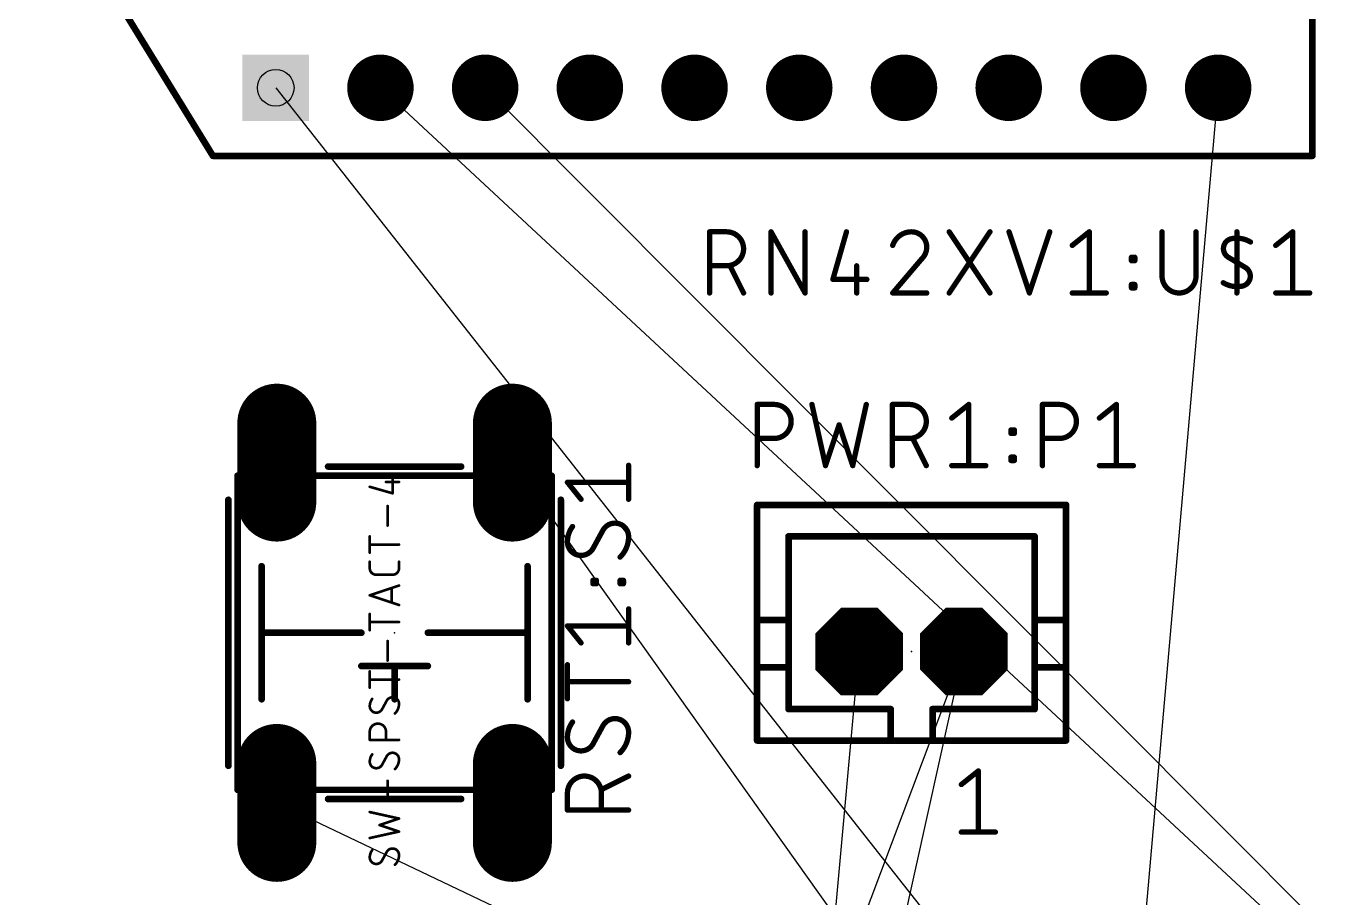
# Model space of a CAD drawing. Extents: x -83 to 167, y -158 to 93.
# Drawn here: x 107.74 to 132.87, y 52.74 to 69.38 of the extents above; entities that cross this region are included whole.
import ezdxf

# ---------------------------------------------------------------- set-up
doc = ezdxf.new("R2010")
doc.units = 0
for name, color, linetype in [('17', 82, 'CONTINUOUS'), ('19', 53, 'CONTINUOUS'), ('21', 253, 'CONTINUOUS'), ('23', 7, 'CONTINUOUS'), ('25', 253, 'CONTINUOUS'), ('27', 253, 'CONTINUOUS'), ('44', 253, 'CONTINUOUS'), ('51', 253, 'CONTINUOUS')]:
    doc.layers.add(name, color=color, linetype=linetype)

# ---------------------------------------------------------------- blocks, each defined once
blk = doc.blocks.new('OCTAGONP')
at = {"const_width": 0.5}
blk.add_lwpolyline([(-0.25, -0.1036), (-0.25, 0.1036), (-0.1036, 0.25), (0.1036, 0.25), (0.25, 0.1036), (0.25, -0.1036), (0.1036, -0.25), (-0.1036, -0.25), (-0.25, -0.1036), (-0.25, 0.1036)], dxfattribs=at)
blk = doc.blocks.new('SQUAREP')
blk.add_solid([(-0.5, -0.5), (0.5, -0.5), (-0.5, 0.5), (0.5, 0.5)])
blk = doc.blocks.new('ROUNDP')
at = {"const_width": 0.5}
blk.add_lwpolyline([(0, -0.25, 1), (0, 0.25, 1), (0, -0.25)], format="xyb", dxfattribs=at)
blk = doc.blocks.new('LONGP100')
at = {"const_width": 1}
blk.add_lwpolyline([(-0.5, 0), (0.5, 0)], dxfattribs=at)
at = {"const_width": 0.5}
for points in [[(-0.5, 0.25, 1), (-0.5, -0.25)], [(0.5, -0.25, 1), (0.5, 0.25)]]:
    blk.add_lwpolyline(points, format="xyb", dxfattribs=at)

msp = doc.modelspace()

# ---------------------------------------------------------------- linework, layer by layer
at = {"layer": '19'}
for p, q in [((112.507, 68.21), (128.0937, 48.425)), ((114.507, 68.21), (152.7952, 32.6262)), ((116.507, 68.21), (152.7952, 31.8134)), ((130.507, 68.21), (126.836, 26.454)), ((142.026, 25.946), (117.028, 61.05)), ((110.876, -9.126), (125.652, 57.442)), ((122.6073, 46.012), (123.652, 57.442)), ((125.652, 57.442), (122.7343, 49.695)), ((112.528, 54.55), (122.7343, 49.695))]:
    msp.add_line(p, q, dxfattribs=at)
at = {"layer": '21'}
for points, const_width in [([(132.307, 66.91), (132.307, 91.41)], 0.127), ([(107.807, 72.61), (111.307, 66.91)], 0.127), ([(111.307, 66.91), (132.307, 66.91)], 0.127), ([(113.508, 60.975), (116.048, 60.975)], 0.127), ([(111.603, 60.34), (111.603, 55.26)], 0.127), ([(117.953, 55.26), (117.953, 60.34)], 0.127), ([(121.702, 60.242), (127.602, 60.242)], 0.127), ([(121.702, 60.242), (121.702, 58.042)], 0.127), ([(127.602, 60.242), (127.602, 58.042)], 0.127), ([(122.302, 59.642), (127.002, 59.642)], 0.127), ([(122.302, 59.642), (122.302, 58.042)], 0.127), ([(127.002, 59.642), (127.002, 58.042)], 0.127), ([(112.238, 59.07), (112.238, 57.8)], 0.127), ([(117.318, 59.07), (117.318, 56.53)], 0.127), ([(121.702, 58.042), (121.702, 57.142)], 0.127), ([(121.702, 58.042), (122.302, 58.042)], 0.127), ([(122.302, 58.042), (122.302, 57.142)], 0.127), ([(127.002, 58.042), (127.002, 57.142)], 0.127), ([(127.002, 58.042), (127.602, 58.042)], 0.127), ([(127.602, 58.042), (127.602, 57.142)], 0.127), ([(112.238, 56.53), (112.238, 57.8)], 0.127), ([(112.238, 57.8), (114.143, 57.8)], 0.127), ([(115.413, 57.8), (117.318, 57.8)], 0.127), ([(114.143, 57.165), (114.778, 57.165)], 0.127), ([(115.413, 57.165), (114.778, 57.165)], 0.127), ([(114.778, 57.165), (114.778, 56.53)], 0.127), ([(121.702, 57.142), (121.702, 55.742)], 0.127), ([(121.702, 57.142), (122.302, 57.142)], 0.127), ([(122.302, 57.142), (122.302, 56.342)], 0.127), ([(127.002, 57.142), (127.002, 56.342)], 0.127), ([(127.002, 57.142), (127.602, 57.142)], 0.127), ([(127.602, 57.142), (127.602, 55.742)], 0.127), ([(122.302, 56.342), (124.252, 56.342)], 0.127), ([(124.252, 56.342), (124.252, 55.742)], 0.127), ([(125.052, 56.342), (127.002, 56.342)], 0.127), ([(125.052, 56.342), (125.052, 55.742)], 0.127), ([(121.702, 55.742), (124.252, 55.742)], 0.127), ([(124.252, 55.742), (125.052, 55.742)], 0.127), ([(125.052, 55.742), (127.602, 55.742)], 0.127), ([(125.6029, 54.9017), (125.9275, 55.1613)], 0.1016), ([(125.9275, 55.1613), (125.9275, 53.9929)], 0.1016), ([(116.048, 54.625), (113.508, 54.625)], 0.127), ([(125.6029, 53.9929), (126.252, 53.9929)], 0.1016)]:
    msp.add_lwpolyline(points, dxfattribs=dict(at, const_width=const_width))
for points, const_width in [([(111.307, 66.9417, 1), (111.307, 66.8782)], 0.0635), ([(111.2799, 66.8934, 1), (111.3341, 66.9266)], 0.0635), ([(132.2753, 66.91, 1), (132.3388, 66.91)], 0.0635), ([(132.307, 66.8782, 1), (132.307, 66.9417)], 0.0635), ([(113.508, 61.0068, 1), (113.508, 60.9432)], 0.0635), ([(116.048, 60.9432, 1), (116.048, 61.0068)], 0.0635), ([(111.6348, 60.34, 1), (111.5713, 60.34)], 0.0635), ([(117.9848, 60.34, 1), (117.9213, 60.34)], 0.0635), ([(121.702, 60.2738, 1), (121.702, 60.2103)], 0.0635), ([(121.7338, 60.242, 1), (121.6703, 60.242)], 0.0635), ([(127.6338, 60.242, 1), (127.5703, 60.242)], 0.0635), ([(127.602, 60.2103, 1), (127.602, 60.2738)], 0.0635), ([(122.302, 59.6738, 1), (122.302, 59.6103)], 0.0635), ([(122.3338, 59.642, 1), (122.2703, 59.642)], 0.0635), ([(127.0338, 59.642, 1), (126.9703, 59.642)], 0.0635), ([(127.002, 59.6103, 1), (127.002, 59.6738)], 0.0635), ([(112.2698, 59.07, 1), (112.2062, 59.07)], 0.0635), ([(117.3498, 59.07, 1), (117.2863, 59.07)], 0.0635), ([(121.702, 58.0738, 1), (121.702, 58.0102)], 0.0635), ([(121.7338, 58.042, 1), (121.6703, 58.042)], 0.0635), ([(121.6703, 58.042, 1), (121.7338, 58.042)], 0.0635), ([(122.3338, 58.042, 1), (122.2703, 58.042)], 0.0635), ([(122.2703, 58.042, 1), (122.3338, 58.042)], 0.0635), ([(122.302, 58.0102, 1), (122.302, 58.0738)], 0.0635), ([(127.002, 58.0738, 1), (127.002, 58.0102)], 0.0635), ([(127.0338, 58.042, 1), (126.9703, 58.042)], 0.0635), ([(126.9703, 58.042, 1), (127.0338, 58.042)], 0.0635), ([(127.6338, 58.042, 1), (127.5703, 58.042)], 0.0635), ([(127.5703, 58.042, 1), (127.6338, 58.042)], 0.0635), ([(127.602, 58.0102, 1), (127.602, 58.0738)], 0.0635), ([(112.2698, 57.8, 1), (112.2062, 57.8)], 0.0635), ([(112.2062, 57.8, 1), (112.2698, 57.8)], 0.0635), ([(112.238, 57.8318, 1), (112.238, 57.7683)], 0.0635), ([(114.143, 57.7683, 1), (114.143, 57.8318)], 0.0635), ([(115.413, 57.8318, 1), (115.413, 57.7683)], 0.0635), ([(117.318, 57.7683, 1), (117.318, 57.8318)], 0.0635), ([(114.143, 57.1968, 1), (114.143, 57.1333)], 0.0635), ([(114.778, 57.1968, 1), (114.778, 57.1333)], 0.0635), ([(114.8098, 57.165, 1), (114.7463, 57.165)], 0.0635), ([(114.778, 57.1333, 1), (114.778, 57.1968)], 0.0635), ([(115.413, 57.1333, 1), (115.413, 57.1968)], 0.0635), ([(121.702, 57.1738, 1), (121.702, 57.1103)], 0.0635), ([(121.7338, 57.142, 1), (121.6703, 57.142)], 0.0635), ([(121.6703, 57.142, 1), (121.7338, 57.142)], 0.0635), ([(122.3338, 57.142, 1), (122.2703, 57.142)], 0.0635), ([(122.2703, 57.142, 1), (122.3338, 57.142)], 0.0635), ([(122.302, 57.1103, 1), (122.302, 57.1738)], 0.0635), ([(127.002, 57.1738, 1), (127.002, 57.1103)], 0.0635), ([(127.0338, 57.142, 1), (126.9703, 57.142)], 0.0635), ([(126.9703, 57.142, 1), (127.0338, 57.142)], 0.0635), ([(127.6338, 57.142, 1), (127.5703, 57.142)], 0.0635), ([(127.5703, 57.142, 1), (127.6338, 57.142)], 0.0635), ([(127.602, 57.1103, 1), (127.602, 57.1738)], 0.0635), ([(112.2062, 56.53, 1), (112.2698, 56.53)], 0.0635), ([(114.7463, 56.53, 1), (114.8098, 56.53)], 0.0635), ([(117.2863, 56.53, 1), (117.3498, 56.53)], 0.0635), ([(122.302, 56.3738, 1), (122.302, 56.3103)], 0.0635), ([(122.2703, 56.342, 1), (122.3338, 56.342)], 0.0635), ([(124.2838, 56.342, 1), (124.2203, 56.342)], 0.0635), ([(124.252, 56.3103, 1), (124.252, 56.3738)], 0.0635), ([(125.052, 56.3738, 1), (125.052, 56.3103)], 0.0635), ([(125.0838, 56.342, 1), (125.0203, 56.342)], 0.0635), ([(126.9703, 56.342, 1), (127.0338, 56.342)], 0.0635), ([(127.002, 56.3103, 1), (127.002, 56.3738)], 0.0635), ([(121.702, 55.7738, 1), (121.702, 55.7103)], 0.0635), ([(121.6703, 55.742, 1), (121.7338, 55.742)], 0.0635), ([(124.252, 55.7738, 1), (124.252, 55.7103)], 0.0635), ([(124.2203, 55.742, 1), (124.2838, 55.742)], 0.0635), ([(124.252, 55.7103, 1), (124.252, 55.7738)], 0.0635), ([(125.052, 55.7738, 1), (125.052, 55.7103)], 0.0635), ([(125.0203, 55.742, 1), (125.0838, 55.742)], 0.0635), ([(125.052, 55.7103, 1), (125.052, 55.7738)], 0.0635), ([(127.5703, 55.742, 1), (127.6338, 55.742)], 0.0635), ([(127.602, 55.7103, 1), (127.602, 55.7738)], 0.0635), ([(111.5713, 55.26, 1), (111.6348, 55.26)], 0.0635), ([(117.9213, 55.26, 1), (117.9848, 55.26)], 0.0635), ([(125.9529, 55.1613, 1), (125.9021, 55.1613)], 0.0508), ([(125.9433, 55.1415, 1), (125.9116, 55.1811)], 0.0508), ([(125.587, 54.9215, 1), (125.6188, 54.8818)], 0.0508), ([(113.508, 54.6568, 1), (113.508, 54.5932)], 0.0635), ([(116.048, 54.5932, 1), (116.048, 54.6568)], 0.0635), ([(125.6029, 54.0183, 1), (125.6029, 53.9675)], 0.0508), ([(125.9021, 53.9929, 1), (125.9529, 53.9929)], 0.0508), ([(126.252, 53.9675, 1), (126.252, 54.0183)], 0.0508)]:
    msp.add_lwpolyline(points, format="xyb", dxfattribs=dict(at, const_width=const_width))
at = {"layer": '23'}
for p in [(114.778, 57.8), (124.652, 57.442)]:
    msp.add_point(p, dxfattribs=at)
at = {"layer": '25', "const_width": 0.1016}
for points in [[(120.7941, 64.2908), (120.7941, 65.4592)], [(120.7941, 65.4592), (121.1186, 65.4592)], [(121.9678, 64.2908), (121.9678, 65.4592)], [(121.9678, 65.4592), (122.6169, 64.2908)], [(122.6169, 64.2908), (122.6169, 65.4592)], [(123.4086, 65.4592), (123.1489, 64.5504)], [(125.37, 64.2908), (126.1489, 65.4592)], [(125.37, 65.4592), (126.1489, 64.2908)], [(126.513, 65.4592), (126.9025, 64.2908)], [(126.9025, 64.2908), (127.2919, 65.4592)], [(127.7209, 65.1996), (128.0455, 65.4592)], [(128.0455, 65.4592), (128.0455, 64.2908)], [(129.4354, 65.4592), (129.4354, 64.6154)], [(130.0845, 64.6154), (130.0845, 65.4592)], [(130.8648, 64.2908), (130.8648, 65.4592)], [(131.6071, 65.1996), (131.9316, 65.4592)], [(131.9316, 65.4592), (131.9316, 64.2908)], [(121.1186, 64.8101), (120.7941, 64.8101)], [(121.4432, 64.2908), (121.1835, 64.8101)], [(123.6033, 64.8101), (123.6033, 64.2908)], [(124.8436, 64.9399), (124.2919, 64.2908)], [(128.8512, 64.9075), (128.8512, 64.9724)], [(128.8512, 64.9724), (128.9161, 64.9724)], [(128.9161, 64.9075), (128.8512, 64.9075)], [(128.9161, 64.9724), (128.9161, 64.9075)], [(130.8648, 64.875), (130.7026, 64.9724)], [(130.8648, 64.875), (131.0271, 64.7776)], [(123.1489, 64.5504), (123.798, 64.5504)], [(124.2919, 64.2908), (124.941, 64.2908)], [(127.7209, 64.2908), (128.37, 64.2908)], [(128.8512, 64.3882), (128.8512, 64.4531)], [(128.8512, 64.4531), (128.9161, 64.4531)], [(128.9161, 64.3882), (128.8512, 64.3882)], [(128.9161, 64.4531), (128.9161, 64.3882)], [(131.6071, 64.2908), (132.2562, 64.2908)], [(121.7028, 60.9929), (121.7028, 62.1613)], [(121.7028, 62.1613), (122.0274, 62.1613)], [(122.7484, 62.1613), (123.0081, 60.9929)], [(123.5274, 60.9929), (123.787, 62.1613)], [(124.284, 60.9929), (124.284, 62.1613)], [(124.284, 62.1613), (124.6086, 62.1613)], [(125.4197, 61.9017), (125.7442, 62.1613)], [(125.7442, 62.1613), (125.7442, 60.9929)], [(127.1511, 60.9929), (127.1511, 62.1613)], [(127.1511, 62.1613), (127.4756, 62.1613)], [(128.2391, 61.9017), (128.5636, 62.1613)], [(128.5636, 62.1613), (128.5636, 60.9929)], [(123.0081, 60.9929), (123.2677, 61.7718)], [(123.2677, 61.7718), (123.5274, 60.9929)], [(122.0274, 61.5122), (121.7028, 61.5122)], [(124.6086, 61.5122), (124.284, 61.5122)], [(124.9331, 60.9929), (124.6735, 61.5122)], [(126.55, 61.6096), (126.55, 61.6745)], [(126.55, 61.6745), (126.6149, 61.6745)], [(126.6149, 61.6096), (126.55, 61.6096)], [(126.6149, 61.6745), (126.6149, 61.6096)], [(127.4756, 61.5122), (127.1511, 61.5122)], [(119.2472, 60.3501), (119.2472, 60.9992)], [(126.55, 61.0903), (126.55, 61.1552)], [(126.55, 61.1552), (126.6149, 61.1552)], [(126.6149, 61.0903), (126.55, 61.0903)], [(126.6149, 61.1552), (126.6149, 61.0903)], [(125.4197, 60.9929), (126.0688, 60.9929)], [(128.2391, 60.9929), (128.8882, 60.9929)], [(118.3384, 60.3501), (118.0788, 60.6746)], [(118.0788, 60.6746), (119.2472, 60.6746)], [(118.7604, 59.7645), (118.5656, 59.4075)], [(118.5656, 58.7372), (118.5656, 58.8021)], [(118.5656, 58.8021), (118.6305, 58.8021)], [(118.6305, 58.8021), (118.6305, 58.7372)], [(119.0849, 58.7372), (119.0849, 58.8021)], [(119.0849, 58.8021), (119.1498, 58.8021)], [(119.1498, 58.8021), (119.1498, 58.7372)], [(118.6305, 58.7372), (118.5656, 58.7372)], [(119.1498, 58.7372), (119.0849, 58.7372)], [(119.2472, 57.6069), (119.2472, 58.256)], [(118.3384, 57.6069), (118.0788, 57.9315)], [(118.0788, 57.9315), (119.2472, 57.9315)], [(118.0788, 56.5401), (118.0788, 57.1892)], [(119.2472, 56.8647), (118.0788, 56.8647)], [(118.7604, 56.0307), (118.5656, 55.6737)], [(119.2472, 55.063), (118.7279, 54.8033)], [(118.0788, 54.4139), (118.0788, 54.7384)], [(118.7279, 54.7384), (118.7279, 54.4139)], [(119.2472, 54.4139), (118.0788, 54.4139)]]:
    msp.add_lwpolyline(points, dxfattribs=at)
at = {"layer": '25'}
for points, const_width in [([(120.8195, 65.4592, 1), (120.7687, 65.4592)], 0.0508), ([(120.7941, 65.4846, 1), (120.7941, 65.4338)], 0.0508), ([(121.1186, 64.8101, 1), (121.1186, 65.4592)], 0.1016), ([(121.1186, 65.4846, 1), (121.1186, 65.4338)], 0.0508), ([(121.1186, 65.4338, 1), (121.1186, 65.4846)], 0.0508), ([(121.9932, 65.4592, 1), (121.9424, 65.4592)], 0.0508), ([(121.99, 65.4715, 1), (121.9456, 65.4469)], 0.0508), ([(122.6423, 65.4592, 1), (122.5915, 65.4592)], 0.0508), ([(123.433, 65.4522, 1), (123.3841, 65.4662)], 0.0508), ([(124.6489, 65.4592, 0.3252), (124.2919, 65.1996)], 0.1016), ([(124.941, 65.1671, 0.4142), (124.6489, 65.4592)], 0.1016), ([(124.6489, 65.4846, 1), (124.6489, 65.4338)], 0.0508), ([(124.6489, 65.4338, 1), (124.6489, 65.4846)], 0.0508), ([(125.3911, 65.4733, 1), (125.3489, 65.4451)], 0.0508), ([(126.1701, 65.4451, 1), (126.1278, 65.4733)], 0.0508), ([(126.5371, 65.4672, 1), (126.4889, 65.4512)], 0.0508), ([(127.316, 65.4512, 1), (127.2678, 65.4672)], 0.0508), ([(128.0709, 65.4592, 1), (128.0201, 65.4592)], 0.0508), ([(128.0613, 65.4394, 1), (128.0296, 65.479)], 0.0508), ([(129.4608, 65.4592, 1), (129.41, 65.4592)], 0.0508), ([(130.1099, 65.4592, 1), (130.0591, 65.4592)], 0.0508), ([(130.7675, 65.3294, 0.6917), (130.7026, 64.9724)], 0.1016), ([(130.7629, 65.3544, 1), (130.772, 65.3044)], 0.0508), ([(131.1245, 65.2645, 0.1823), (130.7675, 65.3294)], 0.1016), ([(130.772, 65.3044, 1), (130.7629, 65.3544)], 0.0508), ([(130.8902, 65.4592, 1), (130.8394, 65.4592)], 0.0508), ([(131.957, 65.4592, 1), (131.9062, 65.4592)], 0.0508), ([(131.9475, 65.4394, 1), (131.9158, 65.479)], 0.0508), ([(124.2677, 65.2074, 1), (124.3161, 65.1917)], 0.0508), ([(124.8436, 64.9399, 0.2053), (124.941, 65.1671)], 0.1016), ([(124.9664, 65.1671, 1), (124.9156, 65.1671)], 0.0508), ([(124.9156, 65.1671, 1), (124.9664, 65.1671)], 0.0508), ([(127.705, 65.2194, 1), (127.7368, 65.1797)], 0.0508), ([(131.1114, 65.2427, 1), (131.1376, 65.2862)], 0.0508), ([(131.5912, 65.2194, 1), (131.623, 65.1797)], 0.0508), ([(120.7941, 64.8355, 1), (120.7941, 64.7847)], 0.0508), ([(121.1186, 64.8355, 1), (121.1186, 64.7847)], 0.0508), ([(121.1186, 64.7847, 1), (121.1186, 64.8355)], 0.0508), ([(121.2063, 64.8214, 1), (121.1608, 64.7987)], 0.0508), ([(123.6287, 64.8101, 1), (123.5779, 64.8101)], 0.0508), ([(124.8261, 64.9583, 1), (124.8612, 64.9215)], 0.0508), ([(124.863, 64.9235, 1), (124.8243, 64.9564)], 0.0508), ([(128.8766, 64.9724, 1), (128.8258, 64.9724)], 0.0508), ([(128.8512, 64.9978, 1), (128.8512, 64.947)], 0.0508), ([(128.8512, 64.9329, 1), (128.8512, 64.8821)], 0.0508), ([(128.8258, 64.9075, 1), (128.8766, 64.9075)], 0.0508), ([(128.9415, 64.9724, 1), (128.8907, 64.9724)], 0.0508), ([(128.8907, 64.9075, 1), (128.9415, 64.9075)], 0.0508), ([(128.9161, 64.947, 1), (128.9161, 64.9978)], 0.0508), ([(128.9161, 64.8821, 1), (128.9161, 64.9329)], 0.0508), ([(130.7156, 64.9941, 1), (130.6895, 64.9506)], 0.0508), ([(130.6895, 64.9506, 1), (130.7156, 64.9941)], 0.0508), ([(130.8779, 64.8968, 1), (130.8518, 64.8532)], 0.0508), ([(130.8518, 64.8532, 1), (130.8779, 64.8968)], 0.0508), ([(130.9622, 64.4206, 0.6917), (131.0271, 64.7776)], 0.1016), ([(131.0402, 64.7994, 1), (131.0141, 64.7559)], 0.0508), ([(131.0141, 64.7559, 1), (131.0402, 64.7994)], 0.0508), ([(123.1489, 64.5758, 1), (123.1489, 64.525)], 0.0508), ([(123.1245, 64.5574, 1), (123.1733, 64.5435)], 0.0508), ([(123.798, 64.525, 1), (123.798, 64.5758)], 0.0508), ([(129.4354, 64.6154, 1), (130.0845, 64.6154)], 0.1016), ([(129.4608, 64.6154, 1), (129.41, 64.6154)], 0.0508), ([(129.41, 64.6154, 1), (129.4608, 64.6154)], 0.0508), ([(130.1099, 64.6154, 1), (130.0591, 64.6154)], 0.0508), ([(130.0591, 64.6154, 1), (130.1099, 64.6154)], 0.0508), ([(120.7687, 64.2908, 1), (120.8195, 64.2908)], 0.0508), ([(121.4205, 64.2794, 1), (121.4659, 64.3022)], 0.0508), ([(121.9424, 64.2908, 1), (121.9932, 64.2908)], 0.0508), ([(122.5915, 64.2908, 1), (122.6423, 64.2908)], 0.0508), ([(122.5947, 64.2785, 1), (122.6391, 64.3031)], 0.0508), ([(123.5779, 64.2908, 1), (123.6287, 64.2908)], 0.0508), ([(124.2725, 64.3073, 1), (124.3113, 64.2743)], 0.0508), ([(124.2919, 64.3162, 1), (124.2919, 64.2654)], 0.0508), ([(124.941, 64.2654, 1), (124.941, 64.3162)], 0.0508), ([(125.3489, 64.3049, 1), (125.3911, 64.2767)], 0.0508), ([(126.1278, 64.2767, 1), (126.1701, 64.3049)], 0.0508), ([(126.8784, 64.2988, 1), (126.9266, 64.2828)], 0.0508), ([(126.8784, 64.2828, 1), (126.9266, 64.2988)], 0.0508), ([(127.7209, 64.3162, 1), (127.7209, 64.2654)], 0.0508), ([(128.0201, 64.2908, 1), (128.0709, 64.2908)], 0.0508), ([(128.37, 64.2654, 1), (128.37, 64.3162)], 0.0508), ([(128.8766, 64.4531, 1), (128.8258, 64.4531)], 0.0508), ([(128.8512, 64.4785, 1), (128.8512, 64.4277)], 0.0508), ([(128.8512, 64.4136, 1), (128.8512, 64.3628)], 0.0508), ([(128.8258, 64.3882, 1), (128.8766, 64.3882)], 0.0508), ([(128.9415, 64.4531, 1), (128.8907, 64.4531)], 0.0508), ([(128.8907, 64.3882, 1), (128.9415, 64.3882)], 0.0508), ([(128.9161, 64.4277, 1), (128.9161, 64.4785)], 0.0508), ([(128.9161, 64.3628, 1), (128.9161, 64.4136)], 0.0508), ([(130.6052, 64.4855, 0.1823), (130.9622, 64.4206)], 0.1016), ([(130.6183, 64.5073, 1), (130.5921, 64.4638)], 0.0508), ([(130.8394, 64.2908, 1), (130.8902, 64.2908)], 0.0508), ([(130.9576, 64.4456, 1), (130.9668, 64.3956)], 0.0508), ([(130.9668, 64.3956, 1), (130.9576, 64.4456)], 0.0508), ([(131.6071, 64.3162, 1), (131.6071, 64.2654)], 0.0508), ([(131.9062, 64.2908, 1), (131.957, 64.2908)], 0.0508), ([(132.2562, 64.2654, 1), (132.2562, 64.3162)], 0.0508), ([(121.7282, 62.1613, 1), (121.6774, 62.1613)], 0.0508), ([(121.7028, 62.1867, 1), (121.7028, 62.1359)], 0.0508), ([(122.0274, 61.5122, 1), (122.0274, 62.1613)], 0.1016), ([(122.0274, 62.1867, 1), (122.0274, 62.1359)], 0.0508), ([(122.0274, 62.1359, 1), (122.0274, 62.1867)], 0.0508), ([(122.7732, 62.1668, 1), (122.7236, 62.1558)], 0.0508), ([(123.8118, 62.1558, 1), (123.7622, 62.1668)], 0.0508), ([(124.3094, 62.1613, 1), (124.2586, 62.1613)], 0.0508), ([(124.284, 62.1867, 1), (124.284, 62.1359)], 0.0508), ([(124.6086, 61.5122, 1), (124.6086, 62.1613)], 0.1016), ([(124.6086, 62.1867, 1), (124.6086, 62.1359)], 0.0508), ([(124.6086, 62.1359, 1), (124.6086, 62.1867)], 0.0508), ([(125.7696, 62.1613, 1), (125.7188, 62.1613)], 0.0508), ([(125.7601, 62.1415, 1), (125.7283, 62.1811)], 0.0508), ([(127.1765, 62.1613, 1), (127.1257, 62.1613)], 0.0508), ([(127.1511, 62.1867, 1), (127.1511, 62.1359)], 0.0508), ([(127.4756, 61.5122, 1), (127.4756, 62.1613)], 0.1016), ([(127.4756, 62.1867, 1), (127.4756, 62.1359)], 0.0508), ([(127.4756, 62.1359, 1), (127.4756, 62.1867)], 0.0508), ([(128.589, 62.1613, 1), (128.5382, 62.1613)], 0.0508), ([(128.5795, 62.1415, 1), (128.5477, 62.1811)], 0.0508), ([(123.2918, 61.7799, 1), (123.2436, 61.7638)], 0.0508), ([(123.2918, 61.7638, 1), (123.2436, 61.7799)], 0.0508), ([(125.4038, 61.9215, 1), (125.4355, 61.8818)], 0.0508), ([(128.2232, 61.9215, 1), (128.2549, 61.8818)], 0.0508), ([(121.7028, 61.5376, 1), (121.7028, 61.4868)], 0.0508), ([(122.0274, 61.5376, 1), (122.0274, 61.4868)], 0.0508), ([(122.0274, 61.4868, 1), (122.0274, 61.5376)], 0.0508), ([(124.284, 61.5376, 1), (124.284, 61.4868)], 0.0508), ([(124.6086, 61.5376, 1), (124.6086, 61.4868)], 0.0508), ([(124.6086, 61.4868, 1), (124.6086, 61.5376)], 0.0508), ([(124.6962, 61.5235, 1), (124.6508, 61.5008)], 0.0508), ([(126.5754, 61.6745, 1), (126.5246, 61.6745)], 0.0508), ([(126.55, 61.6999, 1), (126.55, 61.6491)], 0.0508), ([(126.55, 61.635, 1), (126.55, 61.5842)], 0.0508), ([(126.5246, 61.6096, 1), (126.5754, 61.6096)], 0.0508), ([(126.6403, 61.6745, 1), (126.5895, 61.6745)], 0.0508), ([(126.5895, 61.6096, 1), (126.6403, 61.6096)], 0.0508), ([(126.6149, 61.6491, 1), (126.6149, 61.6999)], 0.0508), ([(126.6149, 61.5842, 1), (126.6149, 61.635)], 0.0508), ([(127.1511, 61.5376, 1), (127.1511, 61.4868)], 0.0508), ([(127.4756, 61.5376, 1), (127.4756, 61.4868)], 0.0508), ([(127.4756, 61.4868, 1), (127.4756, 61.5376)], 0.0508), ([(119.2726, 60.9992, 1), (119.2218, 60.9992)], 0.0508), ([(126.5754, 61.1552, 1), (126.5246, 61.1552)], 0.0508), ([(126.55, 61.1806, 1), (126.55, 61.1298)], 0.0508), ([(126.55, 61.1157, 1), (126.55, 61.0649)], 0.0508), ([(126.5246, 61.0903, 1), (126.5754, 61.0903)], 0.0508), ([(126.6403, 61.1552, 1), (126.5895, 61.1552)], 0.0508), ([(126.5895, 61.0903, 1), (126.6403, 61.0903)], 0.0508), ([(126.6149, 61.1298, 1), (126.6149, 61.1806)], 0.0508), ([(126.6149, 61.0649, 1), (126.6149, 61.1157)], 0.0508), ([(121.6774, 60.9929, 1), (121.7282, 60.9929)], 0.0508), ([(122.984, 61.0009, 1), (123.0322, 60.9849)], 0.0508), ([(122.9833, 60.9874, 1), (123.0329, 60.9984)], 0.0508), ([(123.5026, 60.9984, 1), (123.5522, 60.9874)], 0.0508), ([(123.5033, 60.9849, 1), (123.5515, 61.0009)], 0.0508), ([(124.2586, 60.9929, 1), (124.3094, 60.9929)], 0.0508), ([(124.9104, 60.9815, 1), (124.9559, 61.0043)], 0.0508), ([(125.4197, 61.0183, 1), (125.4197, 60.9675)], 0.0508), ([(125.7188, 60.9929, 1), (125.7696, 60.9929)], 0.0508), ([(126.0688, 60.9675, 1), (126.0688, 61.0183)], 0.0508), ([(127.1257, 60.9929, 1), (127.1765, 60.9929)], 0.0508), ([(128.2391, 61.0183, 1), (128.2391, 60.9675)], 0.0508), ([(128.5382, 60.9929, 1), (128.589, 60.9929)], 0.0508), ([(128.8882, 60.9675, 1), (128.8882, 61.0183)], 0.0508), ([(118.0986, 60.6905, 1), (118.059, 60.6588)], 0.0508), ([(118.0788, 60.7, 1), (118.0788, 60.6492)], 0.0508), ([(119.2472, 60.6492, 1), (119.2472, 60.7)], 0.0508), ([(118.3186, 60.3342, 1), (118.3583, 60.366)], 0.0508), ([(119.2218, 60.3501, 1), (119.2726, 60.3501)], 0.0508), ([(118.1762, 59.8294, 0.1623), (118.0788, 59.5373)], 0.1016), ([(118.1965, 59.8142, 1), (118.1558, 59.8446)], 0.0508), ([(118.9876, 59.8943, 0.2656), (118.7604, 59.7645)], 0.1016), ([(118.7385, 59.7774, 1), (118.7823, 59.7516)], 0.0508), ([(118.7827, 59.7523, 1), (118.7381, 59.7766)], 0.0508), ([(119.2472, 59.6347, 0.4142), (118.9876, 59.8943)], 0.1016), ([(118.9876, 59.9197, 1), (118.9876, 59.8689)], 0.0508), ([(118.9876, 59.8689, 1), (118.9876, 59.9197)], 0.0508), ([(118.0788, 59.5373, 0.4142), (118.3384, 59.2776)], 0.1016), ([(118.1042, 59.5373, 1), (118.0534, 59.5373)], 0.0508), ([(118.0534, 59.5373, 1), (118.1042, 59.5373)], 0.0508), ([(119.0849, 59.2452, 0.2), (119.2472, 59.6347)], 0.1016), ([(119.2726, 59.6347, 1), (119.2218, 59.6347)], 0.0508), ([(119.2218, 59.6347, 1), (119.2726, 59.6347)], 0.0508), ([(118.3384, 59.2776, 0.2656), (118.5656, 59.4075)], 0.1016), ([(118.3384, 59.303, 1), (118.3384, 59.2522)], 0.0508), ([(118.3384, 59.2522, 1), (118.3384, 59.303)], 0.0508), ([(118.5433, 59.4196, 1), (118.5879, 59.3953)], 0.0508), ([(118.5875, 59.3946, 1), (118.5438, 59.4204)], 0.0508), ([(119.067, 59.2632, 1), (119.1028, 59.2272)], 0.0508), ([(118.591, 58.8021, 1), (118.5402, 58.8021)], 0.0508), ([(118.5656, 58.8275, 1), (118.5656, 58.7767)], 0.0508), ([(118.6559, 58.8021, 1), (118.6051, 58.8021)], 0.0508), ([(118.6305, 58.7767, 1), (118.6305, 58.8275)], 0.0508), ([(119.1103, 58.8021, 1), (119.0595, 58.8021)], 0.0508), ([(119.0849, 58.8275, 1), (119.0849, 58.7767)], 0.0508), ([(119.1752, 58.8021, 1), (119.1244, 58.8021)], 0.0508), ([(119.1498, 58.7767, 1), (119.1498, 58.8275)], 0.0508), ([(118.5656, 58.7626, 1), (118.5656, 58.7118)], 0.0508), ([(118.5402, 58.7372, 1), (118.591, 58.7372)], 0.0508), ([(118.6051, 58.7372, 1), (118.6559, 58.7372)], 0.0508), ([(118.6305, 58.7118, 1), (118.6305, 58.7626)], 0.0508), ([(119.0849, 58.7626, 1), (119.0849, 58.7118)], 0.0508), ([(119.0595, 58.7372, 1), (119.1103, 58.7372)], 0.0508), ([(119.1244, 58.7372, 1), (119.1752, 58.7372)], 0.0508), ([(119.1498, 58.7118, 1), (119.1498, 58.7626)], 0.0508), ([(119.2726, 58.256, 1), (119.2218, 58.256)], 0.0508), ([(118.0788, 57.9569, 1), (118.0788, 57.9061)], 0.0508), ([(118.0986, 57.9473, 1), (118.059, 57.9156)], 0.0508), ([(119.2472, 57.9061, 1), (119.2472, 57.9569)], 0.0508), ([(118.3186, 57.591, 1), (118.3583, 57.6228)], 0.0508), ([(119.2218, 57.6069, 1), (119.2726, 57.6069)], 0.0508), ([(118.1042, 57.1892, 1), (118.0534, 57.1892)], 0.0508), ([(118.0788, 56.8901, 1), (118.0788, 56.8393)], 0.0508), ([(119.2472, 56.8393, 1), (119.2472, 56.8901)], 0.0508), ([(118.0534, 56.5401, 1), (118.1042, 56.5401)], 0.0508), ([(118.1762, 56.0956, 0.1623), (118.0788, 55.8035)], 0.1016), ([(118.1965, 56.0804, 1), (118.1558, 56.1108)], 0.0508), ([(118.9876, 56.1605, 0.2656), (118.7604, 56.0307)], 0.1016), ([(118.7385, 56.0436, 1), (118.7823, 56.0178)], 0.0508), ([(118.7827, 56.0185, 1), (118.7381, 56.0429)], 0.0508), ([(119.2472, 55.9009, 0.4142), (118.9876, 56.1605)], 0.1016), ([(118.9876, 56.1859, 1), (118.9876, 56.1351)], 0.0508), ([(118.9876, 56.1351, 1), (118.9876, 56.1859)], 0.0508), ([(118.0788, 55.8035, 0.4142), (118.3384, 55.5439)], 0.1016), ([(118.1042, 55.8035, 1), (118.0534, 55.8035)], 0.0508), ([(118.0534, 55.8035, 1), (118.1042, 55.8035)], 0.0508), ([(119.0849, 55.5114, 0.2), (119.2472, 55.9009)], 0.1016), ([(119.2726, 55.9009, 1), (119.2218, 55.9009)], 0.0508), ([(119.2218, 55.9009, 1), (119.2726, 55.9009)], 0.0508), ([(118.3384, 55.5439, 0.2656), (118.5656, 55.6737)], 0.1016), ([(118.3384, 55.5693, 1), (118.3384, 55.5185)], 0.0508), ([(118.3384, 55.5185, 1), (118.3384, 55.5693)], 0.0508), ([(118.5433, 55.6858, 1), (118.5879, 55.6615)], 0.0508), ([(118.5875, 55.6608, 1), (118.5438, 55.6866)], 0.0508), ([(119.067, 55.5294, 1), (119.1028, 55.4934)], 0.0508), ([(118.7279, 54.7384, 1), (118.0788, 54.7384)], 0.1016), ([(119.2586, 55.0403, 1), (119.2358, 55.0857)], 0.0508), ([(118.1042, 54.7384, 1), (118.0534, 54.7384)], 0.0508), ([(118.7166, 54.8261, 1), (118.7393, 54.7806)], 0.0508), ([(118.7533, 54.7384, 1), (118.7025, 54.7384)], 0.0508), ([(118.0534, 54.7384, 1), (118.1042, 54.7384)], 0.0508), ([(118.7025, 54.7384, 1), (118.7533, 54.7384)], 0.0508), ([(118.0788, 54.4393, 1), (118.0788, 54.3885)], 0.0508), ([(118.0534, 54.4139, 1), (118.1042, 54.4139)], 0.0508), ([(118.7025, 54.4139, 1), (118.7533, 54.4139)], 0.0508), ([(119.2472, 54.3885, 1), (119.2472, 54.4393)], 0.0508)]:
    msp.add_lwpolyline(points, format="xyb", dxfattribs=dict(at, const_width=const_width))
at = {"layer": '27', "const_width": 0.0508}
for points in [[(114.738, 60.4642), (114.738, 60.7746)], [(114.3034, 60.5883), (114.738, 60.4642)], [(114.6138, 60.6815), (114.8622, 60.6815)], [(114.6449, 59.8479), (114.6449, 60.2204)], [(114.3034, 59.3303), (114.3034, 59.6408)], [(114.8622, 59.4855), (114.3034, 59.4855)], [(114.3034, 59.0322), (114.3034, 59.1564)], [(114.8622, 59.1564), (114.8622, 59.0322)], [(114.738, 58.9081), (114.4276, 58.9081)], [(114.3034, 58.5163), (114.8622, 58.7025)], [(114.8622, 58.33), (114.3034, 58.5163)], [(114.7225, 58.656), (114.7225, 58.3766)], [(114.3034, 57.849), (114.3034, 58.1594)], [(114.8622, 58.0042), (114.3034, 58.0042)], [(114.6449, 57.2693), (114.6449, 57.6418)], [(114.3034, 56.7517), (114.3034, 57.0622)], [(114.8622, 56.9069), (114.3034, 56.9069)], [(114.6294, 56.5063), (114.5362, 56.3355)], [(114.3034, 55.7542), (114.3034, 55.9094)], [(114.8622, 55.7542), (114.3034, 55.7542)], [(114.6138, 55.9094), (114.6138, 55.7542)], [(114.6294, 55.4456), (114.5362, 55.2749)], [(114.6449, 54.5993), (114.6449, 54.9718)], [(114.8622, 54.2514), (114.3034, 54.3755)], [(114.4897, 54.1272), (114.8622, 54.2514)], [(114.3034, 53.8788), (114.8622, 54.003)], [(114.8622, 54.003), (114.4897, 54.1272)], [(114.6294, 53.6168), (114.5362, 53.4461)]]:
    msp.add_lwpolyline(points, dxfattribs=at)
at = {"layer": '27'}
for points, const_width in [([(114.7507, 60.7746, 1), (114.7253, 60.7746)], 0.0254), ([(114.3069, 60.6005, 1), (114.2999, 60.5761)], 0.0254), ([(114.6138, 60.6942, 1), (114.6138, 60.6688)], 0.0254), ([(114.8622, 60.6688, 1), (114.8622, 60.6942)], 0.0254), ([(114.7253, 60.4642, 1), (114.7507, 60.4642)], 0.0254), ([(114.7345, 60.4519, 1), (114.7415, 60.4764)], 0.0254), ([(114.6576, 60.2204, 1), (114.6322, 60.2204)], 0.0254), ([(114.6322, 59.8479, 1), (114.6576, 59.8479)], 0.0254), ([(114.3161, 59.6408, 1), (114.2907, 59.6408)], 0.0254), ([(114.3034, 59.4982, 1), (114.3034, 59.4728)], 0.0254), ([(114.2907, 59.3303, 1), (114.3161, 59.3303)], 0.0254), ([(114.8622, 59.4728, 1), (114.8622, 59.4982)], 0.0254), ([(114.3161, 59.1564, 1), (114.2907, 59.1564)], 0.0254), ([(114.3034, 59.0322, 0.4142), (114.4276, 58.9081)], 0.0508), ([(114.3161, 59.0322, 1), (114.2907, 59.0322)], 0.0254), ([(114.2907, 59.0322, 1), (114.3161, 59.0322)], 0.0254), ([(114.738, 58.9081, 0.4142), (114.8622, 59.0322)], 0.0508), ([(114.8749, 59.1564, 1), (114.8495, 59.1564)], 0.0254), ([(114.8749, 59.0322, 1), (114.8495, 59.0322)], 0.0254), ([(114.8495, 59.0322, 1), (114.8749, 59.0322)], 0.0254), ([(114.4276, 58.9208, 1), (114.4276, 58.8954)], 0.0254), ([(114.4276, 58.8954, 1), (114.4276, 58.9208)], 0.0254), ([(114.738, 58.9208, 1), (114.738, 58.8954)], 0.0254), ([(114.738, 58.8954, 1), (114.738, 58.9208)], 0.0254), ([(114.3074, 58.5283, 1), (114.2994, 58.5042)], 0.0254), ([(114.2994, 58.5283, 1), (114.3074, 58.5042)], 0.0254), ([(114.7352, 58.656, 1), (114.7098, 58.656)], 0.0254), ([(114.8662, 58.6905, 1), (114.8582, 58.7146)], 0.0254), ([(114.7098, 58.3766, 1), (114.7352, 58.3766)], 0.0254), ([(114.8582, 58.318, 1), (114.8662, 58.3421)], 0.0254), ([(114.3161, 58.1594, 1), (114.2907, 58.1594)], 0.0254), ([(114.3034, 58.0169, 1), (114.3034, 57.9915)], 0.0254), ([(114.2907, 57.849, 1), (114.3161, 57.849)], 0.0254), ([(114.8622, 57.9915, 1), (114.8622, 58.0169)], 0.0254), ([(114.6576, 57.6418, 1), (114.6322, 57.6418)], 0.0254), ([(114.6322, 57.2693, 1), (114.6576, 57.2693)], 0.0254), ([(114.3161, 57.0622, 1), (114.2907, 57.0622)], 0.0254), ([(114.3034, 56.9196, 1), (114.3034, 56.8942)], 0.0254), ([(114.8622, 56.8942, 1), (114.8622, 56.9196)], 0.0254), ([(114.2907, 56.7517, 1), (114.3161, 56.7517)], 0.0254), ([(114.35, 56.5373, 0.1623), (114.3034, 56.3976)], 0.0508), ([(114.3601, 56.5297, 1), (114.3398, 56.545)], 0.0254), ([(114.738, 56.5684, 0.2656), (114.6294, 56.5063)], 0.0508), ([(114.6405, 56.5002, 1), (114.6182, 56.5124)], 0.0254), ([(114.8622, 56.4442, 0.4142), (114.738, 56.5684)], 0.0508), ([(114.738, 56.5811, 1), (114.738, 56.5557)], 0.0254), ([(114.738, 56.5557, 1), (114.738, 56.5811)], 0.0254), ([(114.3034, 56.3976, 0.4142), (114.4276, 56.2735)], 0.0508), ([(114.3161, 56.3976, 1), (114.2907, 56.3976)], 0.0254), ([(114.2907, 56.3976, 1), (114.3161, 56.3976)], 0.0254), ([(114.4276, 56.2735, 0.2656), (114.5362, 56.3355)], 0.0508), ([(114.4276, 56.2862, 1), (114.4276, 56.2608)], 0.0254), ([(114.4276, 56.2608, 1), (114.4276, 56.2862)], 0.0254), ([(114.5251, 56.3416, 1), (114.5474, 56.3295)], 0.0254), ([(114.5472, 56.3291, 1), (114.5253, 56.342)], 0.0254), ([(114.6184, 56.5127, 1), (114.6403, 56.4998)], 0.0254), ([(114.7756, 56.267, 1), (114.7935, 56.2489)], 0.0254), ([(114.7846, 56.2579, 0.2), (114.8622, 56.4442)], 0.0508), ([(114.8749, 56.4442, 1), (114.8495, 56.4442)], 0.0254), ([(114.8495, 56.4442, 1), (114.8749, 56.4442)], 0.0254), ([(114.6138, 55.9094, 1), (114.3034, 55.9094)], 0.0508), ([(114.3161, 55.9094, 1), (114.2907, 55.9094)], 0.0254), ([(114.2907, 55.9094, 1), (114.3161, 55.9094)], 0.0254), ([(114.3034, 55.7669, 1), (114.3034, 55.7415)], 0.0254), ([(114.6265, 55.9094, 1), (114.6011, 55.9094)], 0.0254), ([(114.6011, 55.9094, 1), (114.6265, 55.9094)], 0.0254), ([(114.8622, 55.7415, 1), (114.8622, 55.7669)], 0.0254), ([(114.2907, 55.7542, 1), (114.3161, 55.7542)], 0.0254), ([(114.6011, 55.7542, 1), (114.6265, 55.7542)], 0.0254), ([(114.738, 55.5077, 0.2656), (114.6294, 55.4456)], 0.0508), ([(114.8622, 55.3835, 0.4142), (114.738, 55.5077)], 0.0508), ([(114.738, 55.5204, 1), (114.738, 55.495)], 0.0254), ([(114.738, 55.495, 1), (114.738, 55.5204)], 0.0254), ([(114.35, 55.4766, 0.1623), (114.3034, 55.3369)], 0.0508), ([(114.3034, 55.3369, 0.4142), (114.4276, 55.2128)], 0.0508), ([(114.3161, 55.3369, 1), (114.2907, 55.3369)], 0.0254), ([(114.2907, 55.3369, 1), (114.3161, 55.3369)], 0.0254), ([(114.3601, 55.469, 1), (114.3398, 55.4843)], 0.0254), ([(114.4276, 55.2128, 0.2656), (114.5362, 55.2749)], 0.0508), ([(114.5251, 55.2809, 1), (114.5474, 55.2688)], 0.0254), ([(114.5472, 55.2684, 1), (114.5253, 55.2813)], 0.0254), ([(114.6184, 55.452, 1), (114.6403, 55.4391)], 0.0254), ([(114.6405, 55.4395, 1), (114.6182, 55.4517)], 0.0254), ([(114.7846, 55.1972, 0.2), (114.8622, 55.3835)], 0.0508), ([(114.8749, 55.3835, 1), (114.8495, 55.3835)], 0.0254), ([(114.8495, 55.3835, 1), (114.8749, 55.3835)], 0.0254), ([(114.4276, 55.2255, 1), (114.4276, 55.2001)], 0.0254), ([(114.4276, 55.2001, 1), (114.4276, 55.2255)], 0.0254), ([(114.7756, 55.2063, 1), (114.7935, 55.1882)], 0.0254), ([(114.6576, 54.9718, 1), (114.6322, 54.9718)], 0.0254), ([(114.6322, 54.5993, 1), (114.6576, 54.5993)], 0.0254), ([(114.3062, 54.3879, 1), (114.3006, 54.3631)], 0.0254), ([(114.8662, 54.2393, 1), (114.8582, 54.2634)], 0.0254), ([(114.8594, 54.239, 1), (114.865, 54.2637)], 0.0254), ([(114.4937, 54.1392, 1), (114.4857, 54.1151)], 0.0254), ([(114.4857, 54.1392, 1), (114.4937, 54.1151)], 0.0254), ([(114.8582, 53.9909, 1), (114.8662, 54.015)], 0.0254), ([(114.865, 53.9906, 1), (114.8594, 54.0154)], 0.0254), ([(114.3006, 53.8912, 1), (114.3062, 53.8664)], 0.0254), ([(114.35, 53.6479, 0.1623), (114.3034, 53.5082)], 0.0508), ([(114.3034, 53.5082, 0.4142), (114.4276, 53.384)], 0.0508), ([(114.3161, 53.5082, 1), (114.2907, 53.5082)], 0.0254), ([(114.2907, 53.5081, 1), (114.3161, 53.5082)], 0.0254), ([(114.3601, 53.6402, 1), (114.3398, 53.6555)], 0.0254), ([(114.6184, 53.6233, 1), (114.6403, 53.6104)], 0.0254), ([(114.738, 53.6789, 0.2656), (114.6294, 53.6168)], 0.0508), ([(114.6405, 53.6107, 1), (114.6182, 53.6229)], 0.0254), ([(114.8622, 53.5547, 0.4142), (114.738, 53.6789)], 0.0508), ([(114.738, 53.6916, 1), (114.738, 53.6662)], 0.0254), ([(114.738, 53.6662, 1), (114.738, 53.6916)], 0.0254), ([(114.7846, 53.3685, 0.2), (114.8622, 53.5547)], 0.0508), ([(114.8749, 53.5547, 1), (114.8495, 53.5547)], 0.0254), ([(114.8495, 53.5547, 1), (114.8749, 53.5547)], 0.0254), ([(114.4276, 53.384, 0.2656), (114.5362, 53.4461)], 0.0508), ([(114.4276, 53.3967, 1), (114.4276, 53.3713)], 0.0254), ([(114.4276, 53.3713, 1), (114.4276, 53.3967)], 0.0254), ([(114.5251, 53.4521, 1), (114.5474, 53.44)], 0.0254), ([(114.5472, 53.4396, 1), (114.5253, 53.4525)], 0.0254), ([(114.7756, 53.3775, 1), (114.7935, 53.3594)], 0.0254)]:
    msp.add_lwpolyline(points, format="xyb", dxfattribs=dict(at, const_width=const_width))
at = {"layer": '44'}
for centre, radius in [((112.507, 68.21), 0.35), ((114.507, 68.21), 0.375), ((116.507, 68.21), 0.375), ((118.507, 68.21), 0.375), ((120.507, 68.21), 0.375), ((122.507, 68.21), 0.375), ((124.507, 68.21), 0.375), ((126.507, 68.21), 0.375), ((128.507, 68.21), 0.375), ((130.507, 68.21), 0.375), ((112.528, 61.05), 0.5), ((117.028, 61.05), 0.5), ((123.652, 57.442), 0.4064), ((125.652, 57.442), 0.4064), ((112.528, 54.55), 0.5), ((117.028, 54.55), 0.5)]:
    msp.add_circle(centre, radius, dxfattribs=at)
at = {"layer": '51', "const_width": 0.0635}
for points in [[(111.778, 60.8318, 1), (111.778, 60.7683)], [(111.8098, 60.8, 1), (111.7463, 60.8)], [(117.8098, 60.8, 1), (117.7463, 60.8)], [(117.778, 60.7683, 1), (117.778, 60.8318)], [(111.778, 54.8318, 1), (111.778, 54.7683)], [(111.7463, 54.8, 1), (111.8098, 54.8)], [(117.7463, 54.8, 1), (117.8098, 54.8)], [(117.778, 54.7683, 1), (117.778, 54.8318)]]:
    msp.add_lwpolyline(points, format="xyb", dxfattribs=at)
at = {"layer": '51', "const_width": 0.127}
for points in [[(111.778, 60.8), (117.778, 60.8)], [(111.778, 54.8), (111.778, 60.8)], [(117.778, 60.8), (117.778, 54.8)], [(117.778, 54.8), (111.778, 54.8)]]:
    msp.add_lwpolyline(points, dxfattribs=at)

# ---------------------------------------------------------------- block references
at = {"layer": '17'}
for name, p, xscale, yscale, rotation in [('SQUAREP', (112.507, 68.21), 1.27, 1.27, 180), ('SQUAREP', (112.507, 68.21), 1.27, 1.27, 180), ('ROUNDP', (114.507, 68.21), 1.27, 1.27, 180), ('ROUNDP', (114.507, 68.21), 1.27, 1.27, 180), ('ROUNDP', (116.507, 68.21), 1.27, 1.27, 180), ('ROUNDP', (116.507, 68.21), 1.27, 1.27, 180), ('ROUNDP', (118.507, 68.21), 1.27, 1.27, 180), ('ROUNDP', (118.507, 68.21), 1.27, 1.27, 180), ('ROUNDP', (120.507, 68.21), 1.27, 1.27, 180), ('ROUNDP', (120.507, 68.21), 1.27, 1.27, 180), ('ROUNDP', (122.507, 68.21), 1.27, 1.27, 180), ('ROUNDP', (122.507, 68.21), 1.27, 1.27, 180), ('ROUNDP', (124.507, 68.21), 1.27, 1.27, 180), ('ROUNDP', (124.507, 68.21), 1.27, 1.27, 180), ('ROUNDP', (126.507, 68.21), 1.27, 1.27, 180), ('ROUNDP', (126.507, 68.21), 1.27, 1.27, 180), ('ROUNDP', (128.507, 68.21), 1.27, 1.27, 180), ('ROUNDP', (128.507, 68.21), 1.27, 1.27, 180), ('ROUNDP', (130.507, 68.21), 1.27, 1.27, 180), ('ROUNDP', (130.507, 68.21), 1.27, 1.27, 180), ('LONGP100', (112.528, 61.05), 1.508, 1.508, 270), ('LONGP100', (112.528, 61.05), 1.508, 1.508, 270), ('LONGP100', (117.028, 61.05), 1.508, 1.508, 270), ('LONGP100', (117.028, 61.05), 1.508, 1.508, 270), ('LONGP100', (112.528, 54.55), 1.508, 1.508, 270), ('LONGP100', (112.528, 54.55), 1.508, 1.508, 270), ('LONGP100', (117.028, 54.55), 1.508, 1.508, 270), ('LONGP100', (117.028, 54.55), 1.508, 1.508, 270)]:
    msp.add_blockref(name, p, dxfattribs=dict(at, xscale=xscale, yscale=yscale, rotation=rotation))
at = {"layer": '17', "xscale": 1.6764, "yscale": 1.6764}
for p in [(123.652, 57.442), (123.652, 57.442), (125.652, 57.442), (125.652, 57.442)]:
    msp.add_blockref('OCTAGONP', p, dxfattribs=at)

doc.saveas('drawing.dxf')
